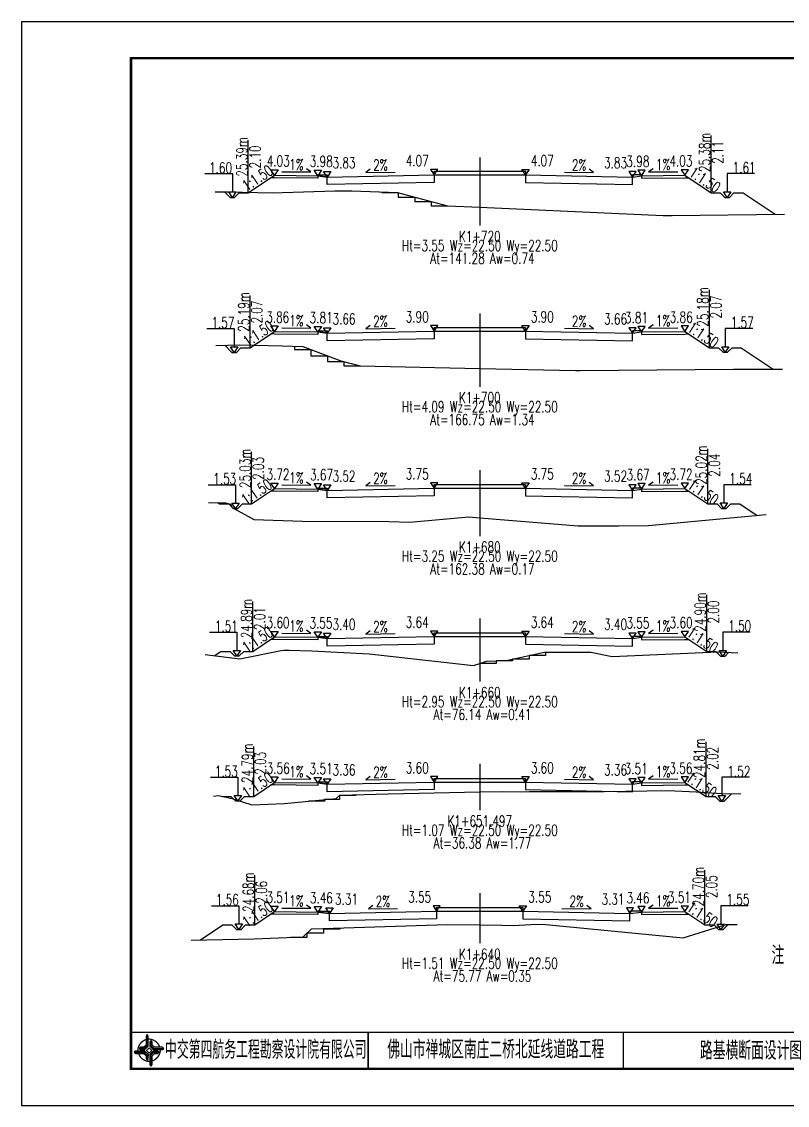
# Model space of a CAD drawing. Header units: inches. Extents: x 421 to 4881, y 2205 to 2769.
# Drawn here: x 2946.1 to 3156, y 2205.2 to 2502.2 of the extents above; entities that cross this region are included whole.
import ezdxf
from ezdxf.enums import TextEntityAlignment as Align

# ---------------------------------------------------------------- set-up
doc = ezdxf.new("R2010")
doc.units = ezdxf.units.IN
for name, color, linetype in [('dmx', 2, 'Continuous'), ('fengd', 3, 'Continuous'), ('lc', 3, 'Continuous'), ('shuju', 3, 'Continuous'), ('sjx', 1, 'Continuous'), ('zhix', 4, 'ByLayer'), ('右标高', 3, 'Continuous'), ('右标高1', 3, 'Continuous'), ('图框', 7, 'Continuous'), ('左标高', 3, 'Continuous'), ('左标高1', 3, 'Continuous'), ('阶梯', 4, 'Continuous'), ('附加板块标注A', 3, 'Continuous')]:
    doc.layers.add(name, color=color, linetype=linetype)
doc.styles.get("Standard").update_dxf_attribs({"font": 'simplex1.shx', "width": 0.7, "bigfont": 'hztxt.shx'})

# ---------------------------------------------------------------- blocks, each defined once
blk = doc.blocks.new('tb')
at = {"lineweight": -3}
h = blk.add_hatch(color=256, dxfattribs=at)
h.paths.add_polyline_path([(-1.23, -0.13), (-3.78, -0.14), (-4.14, -0.41), (-1.4, -0.44), (-0.56, -1.24), (-0.54, -2.62), (-0.27, -2.2), (-0.26, -1.06)])
h.paths.add_polyline_path([(0.13, -1.08), (0.14, -3.86), (0.41, -4.26), (0.44, -1.24), (1.25, -0.43), (2.66, -0.43), (2.26, -0.16), (1.07, -0.15)])
h.paths.add_polyline_path([(1.08, 0.3), (3.62, 0.3), (4.02, 0.56), (1.25, 0.57), (0.43, 1.39), (0.43, 2.8), (0.16, 2.41), (0.15, 1.24)])
h.paths.add_polyline_path([(-0.28, 1.21), (-0.28, 3.99), (-0.56, 4.39), (-0.57, 1.41), (-1.38, 0.6), (-2.74, 0.56), (-2.33, 0.3), (-1.2, 0.29)])
for p, q in [((-0.56, 4.39), (-0.57, 1.41)), ((-1.38, 0.6), (-2.74, 0.56)), ((-0.57, 1.41), (-1.38, 0.6)), ((0.43, 2.8), (0.43, 1.39)), ((0.43, 1.39), (1.25, 0.57)), ((1.25, 0.57), (4.02, 0.56)), ((-4.14, -0.41), (-1.4, -0.44)), ((-1.4, -0.44), (-0.56, -1.24)), ((-0.56, -1.24), (-0.54, -2.62)), ((0.41, -4.26), (0.44, -1.24)), ((0.44, -1.24), (1.25, -0.43)), ((1.25, -0.43), (2.66, -0.43))]:
    blk.add_line(p, q, dxfattribs=at)
at = {"lineweight": -3, "const_width": 0.35, "flags": 128}
for points in [[(-0.9, 3.02, 0.324167), (-3.16, -0.14)], [(2.88, 0.92, 0.324403), (-0.24, 3.15)], [(0.75, -2.86, 0.325418), (3.02, 0.26)], [(-2.98, -0.76, 0.322976), (0.14, -2.98)]]:
    blk.add_lwpolyline(points, format="xyb", dxfattribs=at)
at = {"lineweight": -3, "flags": 128}
for points in [[(-0.9, 3.99), (-0.9, 1.58), (-1.53, 0.91), (-2.34, 0.91), (-2.74, 0.56), (-2.33, 0.3), (-1.2, 0.29), (-0.28, 1.21), (-0.28, 3.99), (-0.56, 4.39)], [(-0.04, 0.77), (0.68, 0.04), (-0.04, -0.69), (-0.77, 0.05)], [(3.62, 0.92), (1.43, 0.92), (0.77, 1.54), (0.77, 2.38), (0.43, 2.8), (0.16, 2.41), (0.15, 1.24), (1.08, 0.3), (3.62, 0.3), (4.02, 0.56)], [(-3.73, -0.76), (-1.54, -0.76), (-0.89, -1.39), (-0.89, -2.21), (-0.54, -2.62), (-0.27, -2.2), (-0.26, -1.06), (-1.23, -0.13), (-3.78, -0.14), (-4.14, -0.41)], [(0.75, -3.85), (0.75, -1.43), (1.4, -0.78), (2.26, -0.78), (2.66, -0.43), (2.26, -0.16), (1.07, -0.15), (0.13, -1.08), (0.14, -3.86), (0.41, -4.26)]]:
    blk.add_lwpolyline(points, close=True, dxfattribs=at)
blk = doc.blocks.new('123')
blk.add_lwpolyline([(162.39, 2636.47), (162.39, 2933.47), (-257.61, 2933.47), (-257.61, 2636.47)], close=True)

msp = doc.modelspace()

# ---------------------------------------------------------------- linework, layer by layer
at = {"layer": 'dmx'}
for points in [[(2999.19, 2455.55), (3002.58, 2455.56), (3014.74, 2455.23), (3031.92, 2455.75), (3035.75, 2455.82), (3036.59, 2455.8), (3049.16, 2455.36), (3062.86, 2451.67), (3071.7, 2451.28), (3071.7, 2451.28), (3122.03, 2449.07), (3123.34, 2449.04), (3123.54, 2449.04), (3124.47, 2449.05), (3155.23, 2449.41)], [(2999.29, 2413.4), (3005.87, 2413.54), (3017.51, 2413.3), (3023.18, 2413.13), (3033.61, 2409.22), (3038.92, 2407.81), (3071.7, 2407.11), (3071.7, 2407.11), (3097.95, 2406.55), (3099.2, 2406.53), (3141.25, 2406.88), (3154.66, 2406.96)], [(2997.32, 2370.35), (3001.95, 2370.31), (3003.35, 2369.9), (3003.78, 2368.99), (3009.77, 2365.68), (3023.06, 2365.28), (3046.77, 2365.19), (3052.54, 2364.97), (3068.67, 2366.4), (3071.7, 2366.16), (3071.7, 2366.16), (3098.7, 2364), (3109.8, 2363.97), (3117.92, 2364.04), (3150.27, 2367.04)], [(2996.41, 2328.67), (3005.92, 2327.5), (3017.22, 2329.83), (3017.97, 2329.9), (3019.35, 2329.87), (3025.62, 2329.73), (3041.39, 2328.88), (3043.04, 2328.71), (3069.94, 2325.68), (3071.7, 2326.27), (3071.7, 2326.27), (3073.59, 2326.89), (3078.9, 2327.06), (3089.49, 2329.31), (3102.19, 2329.36), (3107.96, 2328.14), (3137, 2329.45), (3142.48, 2329.21)], [(2998.67, 2289.93), (3000.09, 2290.04), (3003.79, 2289.29), (3009.22, 2287.54), (3018.16, 2287.88), (3032.34, 2289.26), (3033.34, 2290.17), (3046.61, 2290.56), (3071.7, 2291.05), (3071.7, 2291.05), (3077.98, 2291.18), (3082.81, 2291.11), (3085.31, 2291.13), (3105.82, 2291.21), (3111.77, 2291.25), (3123.26, 2291.43), (3131.01, 2291.04), (3138.1, 2290.61), (3143.25, 2290.53)], [(2992.59, 2250.46), (3009.77, 2250.82), (3023.32, 2251.32), (3025.59, 2253.55), (3028.8, 2253.65), (3062.73, 2254.7), (3071.7, 2254.58), (3071.7, 2254.58), (3077.76, 2254.49), (3080.86, 2254.44), (3085.72, 2254.69), (3088.86, 2254.83), (3127.46, 2251.09), (3136.24, 2253.78), (3139.22, 2254.68), (3142.3, 2254.74)]]:
    msp.add_lwpolyline(points, dxfattribs=at)
at = {"layer": 'fengd'}
for points in [[(3027.33, 2459.94), (3027.33, 2460.19), (3029.83, 2460.19), (3029.83, 2459.57)], [(3059.2, 2460.16), (3059.2, 2461.16), (3071.7, 2461.16), (3071.7, 2461.16), (3084.2, 2461.16), (3084.2, 2460.16)], [(3116.08, 2459.94), (3116.08, 2460.19), (3113.58, 2460.19), (3113.58, 2459.57)], [(3059.2, 2417.34), (3059.2, 2418.34), (3071.7, 2418.34), (3071.7, 2418.34), (3084.2, 2418.34), (3084.2, 2417.34)], [(3027.33, 2417.13), (3027.33, 2417.38), (3029.83, 2417.38), (3029.83, 2416.76)], [(3116.08, 2417.13), (3116.08, 2417.38), (3113.58, 2417.38), (3113.58, 2416.76)], [(3027.33, 2374.07), (3027.33, 2374.32), (3029.83, 2374.32), (3029.83, 2373.69)], [(3059.2, 2374.28), (3059.2, 2375.28), (3071.7, 2375.28), (3071.7, 2375.28), (3084.2, 2375.28), (3084.2, 2374.28)], [(3116.08, 2374.07), (3116.08, 2374.32), (3113.58, 2374.32), (3113.58, 2373.69)], [(3059.2, 2333.65), (3059.2, 2334.65), (3071.7, 2334.65), (3071.7, 2334.65), (3084.2, 2334.65), (3084.2, 2333.65)], [(3027.33, 2333.44), (3027.33, 2333.69), (3029.83, 2333.69), (3029.83, 2333.06)], [(3116.08, 2333.44), (3116.08, 2333.69), (3113.58, 2333.69), (3113.58, 2333.06)], [(3027.33, 2293.53), (3027.33, 2293.78), (3029.83, 2293.78), (3029.83, 2293.15)], [(3059.2, 2293.74), (3059.2, 2294.74), (3071.7, 2294.74), (3071.7, 2294.74), (3084.2, 2294.74), (3084.2, 2293.74)], [(3116.08, 2293.53), (3116.08, 2293.78), (3113.58, 2293.78), (3113.58, 2293.15)], [(3027.33, 2258.13), (3027.33, 2258.38), (3030.51, 2258.38), (3030.51, 2257.76)], [(3059.88, 2258.34), (3059.88, 2259.34), (3071.7, 2259.34), (3071.7, 2259.34), (3083.52, 2259.34), (3083.52, 2258.34)], [(3116.08, 2258.13), (3116.08, 2258.38), (3112.89, 2258.38), (3112.89, 2257.76)]]:
    msp.add_lwpolyline(points, dxfattribs=at)
at = {"layer": 'lc'}
for points in [[(3059.2, 2460.16), (3059.2, 2458.08), (3029.83, 2457.49), (3029.83, 2459.57), (3027.33, 2459.94), (3027.33, 2459.24), (3015.45, 2459.36), (3014.42, 2459.37)], [(3084.2, 2460.16), (3084.2, 2458.08), (3113.58, 2457.49), (3113.58, 2459.57), (3116.08, 2459.94), (3116.08, 2459.24), (3127.95, 2459.36), (3128.98, 2459.37)], [(3059.2, 2417.34), (3059.2, 2415.27), (3029.83, 2414.68), (3029.83, 2416.76), (3027.33, 2417.13), (3027.33, 2416.43), (3015.45, 2416.55), (3014.42, 2416.56)], [(3084.2, 2417.34), (3084.2, 2415.27), (3113.58, 2414.68), (3113.58, 2416.76), (3116.08, 2417.13), (3116.08, 2416.43), (3127.95, 2416.55), (3128.98, 2416.56)], [(3059.2, 2374.28), (3059.2, 2372.21), (3029.83, 2371.62), (3029.83, 2373.69), (3027.33, 2374.07), (3027.33, 2373.37), (3015.45, 2373.49), (3014.42, 2373.5)], [(3084.2, 2374.28), (3084.2, 2372.21), (3113.58, 2371.62), (3113.58, 2373.69), (3116.08, 2374.07), (3116.08, 2373.37), (3127.95, 2373.49), (3128.98, 2373.5)], [(3059.2, 2333.65), (3059.2, 2331.57), (3029.83, 2330.99), (3029.83, 2333.06), (3027.33, 2333.44), (3027.33, 2332.74), (3015.45, 2332.85), (3014.42, 2332.87)], [(3084.2, 2333.65), (3084.2, 2331.57), (3113.58, 2330.99), (3113.58, 2333.06), (3116.08, 2333.44), (3116.08, 2332.74), (3127.95, 2332.85), (3128.98, 2332.87)], [(3059.2, 2293.74), (3059.2, 2291.67), (3029.83, 2291.08), (3029.83, 2293.15), (3027.33, 2293.53), (3027.33, 2292.83), (3015.45, 2292.95), (3014.42, 2292.96)], [(3084.2, 2293.74), (3084.2, 2291.67), (3113.58, 2291.08), (3113.58, 2293.15), (3116.08, 2293.53), (3116.08, 2292.83), (3127.95, 2292.95), (3128.98, 2292.96)], [(3059.88, 2258.34), (3059.88, 2256.27), (3030.51, 2255.68), (3030.51, 2257.76), (3027.33, 2258.13), (3027.33, 2257.43), (3015.45, 2257.55), (3014.42, 2257.56)], [(3083.52, 2258.34), (3083.52, 2256.27), (3112.89, 2255.68), (3112.89, 2257.76), (3116.08, 2258.13), (3116.08, 2257.43), (3127.95, 2257.55), (3128.98, 2257.56)]]:
    msp.add_lwpolyline(points, dxfattribs=at)
at = {"layer": 'shuju'}
for p, q in [((3008.24, 2455.25), (3008.24, 2469.7)), ((3135.15, 2455.26), (3135.15, 2470.96)), ((3008.73, 2412.77), (3008.73, 2427.1)), ((3134.65, 2412.78), (3134.65, 2428.63)), ((3134.25, 2369.99), (3134.25, 2385.1)), ((3009.12, 2369.97), (3009.12, 2384.25)), ((3133.96, 2329.55), (3133.96, 2345.08)), ((3009.49, 2329.58), (3009.49, 2343.22)), ((3133.73, 2289.8), (3133.73, 2304.81)), ((3009.71, 2289.82), (3009.71, 2303.52)), ((3133.45, 2254.58), (3133.45, 2269.65)), ((3009.99, 2254.61), (3009.99, 2268.27))]:
    msp.add_line(p, q, dxfattribs=at)
for points in [[(2996.36, 2460.5), (3003.86, 2460.5), (3003.86, 2455.5)], [(3017.4, 2461.04), (3025.4, 2460.96), (3024.19, 2461.86)], [(3041.69, 2461.69), (3040.49, 2460.78), (3048.49, 2460.94)], [(3094.91, 2460.94), (3102.91, 2460.78), (3101.71, 2461.69)], [(3119.21, 2461.86), (3118, 2460.96), (3126, 2461.04)], [(3147.02, 2460.51), (3139.52, 2460.51), (3139.52, 2455.51)], [(2996.85, 2418.02), (3004.35, 2418.02), (3004.35, 2413.02)], [(3017.4, 2418.23), (3025.4, 2418.15), (3024.19, 2419.04)], [(3041.69, 2418.88), (3040.49, 2417.97), (3048.49, 2418.13)], [(3094.91, 2418.13), (3102.91, 2417.97), (3101.71, 2418.88)], [(3119.21, 2419.04), (3118, 2418.15), (3126, 2418.23)], [(3146.53, 2418.03), (3139.03, 2418.03), (3139.03, 2413.03)], [(2997.24, 2375.22), (3004.74, 2375.22), (3004.74, 2370.22)], [(3017.4, 2375.17), (3025.4, 2375.09), (3024.19, 2375.98)], [(3041.69, 2375.81), (3040.49, 2374.91), (3048.49, 2375.07)], [(3094.91, 2375.07), (3102.91, 2374.91), (3101.71, 2375.81)], [(3119.21, 2375.98), (3118, 2375.09), (3126, 2375.17)], [(3146.13, 2375.24), (3138.63, 2375.24), (3138.63, 2370.24)], [(2997.61, 2334.83), (3005.11, 2334.83), (3005.11, 2329.83)], [(3017.4, 2334.54), (3025.4, 2334.46), (3024.19, 2335.35)], [(3041.69, 2335.18), (3040.49, 2334.27), (3048.49, 2334.43)], [(3094.91, 2334.43), (3102.91, 2334.27), (3101.71, 2335.18)], [(3119.21, 2335.35), (3118, 2334.46), (3126, 2334.54)], [(3145.83, 2334.8), (3138.33, 2334.8), (3138.33, 2329.8)], [(2997.84, 2295.07), (3005.34, 2295.07), (3005.34, 2290.07)], [(3017.4, 2294.63), (3025.4, 2294.55), (3024.19, 2295.44)], [(3041.69, 2295.27), (3040.49, 2294.37), (3048.49, 2294.53)], [(3094.91, 2294.53), (3102.91, 2294.37), (3101.71, 2295.27)], [(3119.21, 2295.44), (3118, 2294.55), (3126, 2294.63)], [(3145.6, 2295.05), (3138.1, 2295.05), (3138.1, 2290.05)], [(2998.12, 2259.86), (3005.62, 2259.86), (3005.62, 2254.86)], [(3017.4, 2259.23), (3025.4, 2259.15), (3024.19, 2260.04)], [(3042.37, 2259.88), (3041.18, 2258.97), (3049.18, 2259.13)], [(3094.23, 2259.13), (3102.22, 2258.97), (3101.03, 2259.88)], [(3119.21, 2260.04), (3118, 2259.15), (3126, 2259.23)], [(3145.32, 2259.83), (3137.82, 2259.83), (3137.82, 2254.83)]]:
    msp.add_lwpolyline(points, dxfattribs=at)
for points in [[(3002.86, 2455.5), (3004.86, 2455.5), (3003.86, 2454)], [(3138.52, 2455.51), (3140.52, 2455.51), (3139.52, 2454.01)], [(3003.35, 2413.02), (3005.35, 2413.02), (3004.35, 2411.52)], [(3138.03, 2413.03), (3140.03, 2413.03), (3139.03, 2411.53)], [(3003.74, 2370.22), (3005.74, 2370.22), (3004.74, 2368.72)], [(3137.63, 2370.24), (3139.63, 2370.24), (3138.63, 2368.74)], [(3004.11, 2329.83), (3006.11, 2329.83), (3005.11, 2328.33)], [(3137.33, 2329.8), (3139.33, 2329.8), (3138.33, 2328.3)], [(3004.34, 2290.07), (3006.34, 2290.07), (3005.34, 2288.57)], [(3137.1, 2290.05), (3139.1, 2290.05), (3138.1, 2288.55)], [(3004.62, 2254.86), (3006.62, 2254.86), (3005.62, 2253.36)], [(3136.82, 2254.83), (3138.82, 2254.83), (3137.82, 2253.33)]]:
    msp.add_lwpolyline(points, close=True, dxfattribs=at)
at = {"layer": 'sjx'}
for points in [[(3001.69, 2455.55), (3003.24, 2454), (3004.49, 2454), (3005.74, 2455.25), (3008.24, 2455.25), (3008.24, 2455.25), (3015.45, 2460.06), (3015.45, 2460.06), (3027.33, 2459.94), (3029.83, 2459.57), (3029.83, 2459.57), (3029.83, 2459.57), (3059.2, 2460.16), (3071.7, 2460.16), (3084.2, 2460.16), (3113.58, 2459.57), (3113.58, 2459.57), (3113.58, 2459.57), (3116.08, 2459.94), (3127.95, 2460.06), (3127.95, 2460.06), (3135.15, 2455.26), (3135.15, 2455.26), (3137.65, 2455.26), (3138.9, 2454.01), (3140.15, 2454.01), (3141.4, 2455.26), (3143.9, 2455.26), (3152.73, 2449.38)], [(3001.79, 2413.46), (3003.73, 2411.52), (3004.98, 2411.52), (3006.23, 2412.77), (3008.73, 2412.77), (3008.73, 2412.77), (3015.45, 2417.25), (3015.45, 2417.25), (3027.33, 2417.13), (3029.83, 2416.76), (3029.83, 2416.76), (3029.83, 2416.76), (3059.2, 2417.34), (3071.7, 2417.34), (3084.2, 2417.34), (3113.58, 2416.76), (3113.58, 2416.76), (3113.58, 2416.76), (3116.08, 2417.13), (3127.95, 2417.25), (3127.95, 2417.25), (3134.65, 2412.78), (3134.65, 2412.78), (3137.15, 2412.78), (3138.4, 2411.53), (3139.65, 2411.53), (3140.9, 2412.78), (3143.4, 2412.78), (3152.16, 2406.94)], [(2999.82, 2370.33), (3000.37, 2369.97), (3002.87, 2369.97), (3004.12, 2368.72), (3005.37, 2368.72), (3006.62, 2369.97), (3009.12, 2369.97), (3009.12, 2369.97), (3015.45, 2374.19), (3015.45, 2374.19), (3027.33, 2374.07), (3029.83, 2373.69), (3029.83, 2373.69), (3029.83, 2373.69), (3059.2, 2374.28), (3071.7, 2374.28), (3084.2, 2374.28), (3113.58, 2373.69), (3113.58, 2373.69), (3113.58, 2373.69), (3116.08, 2374.07), (3127.95, 2374.19), (3127.95, 2374.19), (3134.25, 2369.99), (3134.25, 2369.99), (3136.75, 2369.99), (3138, 2368.74), (3139.25, 2368.74), (3140.5, 2369.99), (3143, 2369.99), (3147.77, 2366.81)], [(2998.91, 2328.36), (3000.74, 2329.58), (3003.24, 2329.58), (3004.49, 2328.33), (3005.74, 2328.33), (3006.99, 2329.58), (3009.49, 2329.58), (3009.49, 2329.58), (3015.45, 2333.55), (3015.45, 2333.55), (3027.33, 2333.44), (3029.83, 2333.06), (3029.83, 2333.06), (3029.83, 2333.06), (3059.2, 2333.65), (3071.7, 2333.65), (3084.2, 2333.65), (3113.58, 2333.06), (3113.58, 2333.06), (3113.58, 2333.06), (3116.08, 2333.44), (3127.95, 2333.55), (3127.95, 2333.55), (3133.96, 2329.55), (3133.96, 2329.55), (3136.46, 2329.55), (3137.71, 2328.3), (3138.96, 2328.3), (3139.98, 2329.32)], [(3001.17, 2289.82), (3003.46, 2289.82), (3004.71, 2288.57), (3005.96, 2288.57), (3007.21, 2289.82), (3009.71, 2289.82), (3009.71, 2289.82), (3015.45, 2293.65), (3015.45, 2293.65), (3027.33, 2293.53), (3029.83, 2293.15), (3029.83, 2293.15), (3029.83, 2293.15), (3059.2, 2293.74), (3071.7, 2293.74), (3084.2, 2293.74), (3113.58, 2293.15), (3113.58, 2293.15), (3113.58, 2293.15), (3116.08, 2293.53), (3127.95, 2293.65), (3127.95, 2293.65), (3133.73, 2289.8), (3133.73, 2289.8), (3136.23, 2289.8), (3137.48, 2288.55), (3138.73, 2288.55), (3140.75, 2290.57)], [(2995.09, 2250.51), (3001.24, 2254.61), (3003.74, 2254.61), (3004.99, 2253.36), (3006.24, 2253.36), (3007.49, 2254.61), (3009.99, 2254.61), (3009.99, 2254.61), (3015.45, 2258.25), (3015.45, 2258.25), (3027.33, 2258.13), (3030.51, 2257.76), (3030.51, 2257.76), (3030.51, 2257.76), (3059.88, 2258.34), (3071.7, 2258.34), (3083.52, 2258.34), (3112.89, 2257.76), (3112.89, 2257.76), (3112.89, 2257.76), (3116.08, 2258.13), (3127.95, 2258.25), (3127.95, 2258.25), (3133.45, 2254.58), (3133.45, 2254.58), (3135.95, 2254.58), (3137.2, 2253.33), (3138.45, 2253.33), (3139.8, 2254.69)]]:
    msp.add_lwpolyline(points, dxfattribs=at)
at = {"layer": 'zhix'}
for p, q in [((3071.7, 2464.91), (3071.7, 2446.28)), ((3071.7, 2422.19), (3071.7, 2402.11)), ((3071.7, 2379.2), (3071.7, 2361.16)), ((3071.7, 2338.62), (3071.7, 2321.27)), ((3071.7, 2298.72), (3071.7, 2286.05)), ((3071.7, 2263.34), (3071.7, 2249.58))]:
    msp.add_line(p, q, dxfattribs=at)
at = {"layer": '右标高'}
for points in [[(3060.2, 2461.66), (3058.2, 2461.66), (3059.2, 2460.16)], [(3060.2, 2418.84), (3058.2, 2418.84), (3059.2, 2417.34)], [(3060.2, 2375.78), (3058.2, 2375.78), (3059.2, 2374.28)], [(3060.2, 2335.15), (3058.2, 2335.15), (3059.2, 2333.65)], [(3060.2, 2295.24), (3058.2, 2295.24), (3059.2, 2293.74)], [(3060.88, 2259.84), (3058.88, 2259.84), (3059.88, 2258.34)]]:
    msp.add_lwpolyline(points, close=True, dxfattribs=at)
at = {"layer": '右标高1'}
for points in [[(3028.83, 2461.07), (3030.83, 2461.07), (3029.83, 2459.57)], [(3028.83, 2418.26), (3030.83, 2418.26), (3029.83, 2416.76)], [(3028.83, 2375.19), (3030.83, 2375.19), (3029.83, 2373.69)], [(3028.83, 2334.56), (3030.83, 2334.56), (3029.83, 2333.06)], [(3028.83, 2294.65), (3030.83, 2294.65), (3029.83, 2293.15)], [(3029.51, 2259.26), (3031.51, 2259.26), (3030.51, 2257.76)]]:
    msp.add_lwpolyline(points, close=True, dxfattribs=at)
at = {"layer": '图框'}
for points, const_width in [([(3356.09, 2492.15), (2976.09, 2492.15), (2976.09, 2215.15), (3356.09, 2215.15), (3356.09, 2492.15)], 0.7), ([(2976.09, 2225.15), (3356.09, 2225.15)], 0.4), ([(3041.09, 2225.15), (3041.09, 2215.15)], 0.4), ([(3111.09, 2215.15), (3111.09, 2225.15)], 0.4)]:
    msp.add_lwpolyline(points, dxfattribs=dict(at, const_width=const_width))
at = {"layer": '左标高'}
for points in [[(3083.2, 2461.66), (3085.2, 2461.66), (3084.2, 2460.16)], [(3083.2, 2418.84), (3085.2, 2418.84), (3084.2, 2417.34)], [(3083.2, 2375.78), (3085.2, 2375.78), (3084.2, 2374.28)], [(3083.2, 2335.15), (3085.2, 2335.15), (3084.2, 2333.65)], [(3083.2, 2295.24), (3085.2, 2295.24), (3084.2, 2293.74)], [(3082.52, 2259.84), (3084.52, 2259.84), (3083.52, 2258.34)]]:
    msp.add_lwpolyline(points, close=True, dxfattribs=at)
at = {"layer": '左标高1'}
for points in [[(3114.58, 2461.07), (3112.58, 2461.07), (3113.58, 2459.57)], [(3114.58, 2418.26), (3112.58, 2418.26), (3113.58, 2416.76)], [(3114.58, 2375.19), (3112.58, 2375.19), (3113.58, 2373.69)], [(3114.58, 2334.56), (3112.58, 2334.56), (3113.58, 2333.06)], [(3114.58, 2294.65), (3112.58, 2294.65), (3113.58, 2293.15)], [(3113.89, 2259.26), (3111.89, 2259.26), (3112.89, 2257.76)]]:
    msp.add_lwpolyline(points, close=True, dxfattribs=at)
at = {"layer": '阶梯'}
for points in [[(3044.86, 2455.51), (3044.86, 2455.31), (3049.36, 2455.31), (3049.36, 2454.09), (3053.86, 2454.09), (3053.86, 2452.88), (3058.36, 2452.88), (3058.36, 2451.67), (3062.86, 2451.67)], [(3020.92, 2413.2), (3020.92, 2412.29), (3025.42, 2412.29), (3025.42, 2410.61), (3029.92, 2410.61), (3029.92, 2409.01), (3034.42, 2409.01), (3034.42, 2407.81), (3038.92, 2407.81)], [(3089.7, 2329.31), (3089.7, 2328.4), (3085.2, 2328.4), (3085.2, 2327.44), (3080.7, 2327.44), (3080.7, 2326.98), (3076.2, 2326.98), (3076.2, 2326.27), (3071.7, 2326.27)], [(3037.71, 2290.3), (3037.71, 2290.06), (3033.21, 2290.06), (3033.21, 2288.95), (3029.09, 2288.95), (3029.09, 2288.53), (3024.77, 2288.53)], [(3033.32, 2253.79), (3033.32, 2253.41), (3028.82, 2253.41), (3028.82, 2252.3), (3024.32, 2252.3), (3024.32, 2251.19), (3019.81, 2251.19)]]:
    msp.add_lwpolyline(points, dxfattribs=at)
at = {"layer": '附加板块标注A'}
for points in [[(3014.45, 2461.56), (3016.45, 2461.56), (3015.45, 2460.06)], [(3026.33, 2461.44), (3028.33, 2461.44), (3027.33, 2459.94)], [(3117.08, 2461.44), (3115.08, 2461.44), (3116.08, 2459.94)], [(3128.95, 2461.56), (3126.95, 2461.56), (3127.95, 2460.06)], [(3014.45, 2418.75), (3016.45, 2418.75), (3015.45, 2417.25)], [(3026.33, 2418.63), (3028.33, 2418.63), (3027.33, 2417.13)], [(3117.08, 2418.63), (3115.08, 2418.63), (3116.08, 2417.13)], [(3128.95, 2418.75), (3126.95, 2418.75), (3127.95, 2417.25)], [(3014.45, 2375.69), (3016.45, 2375.69), (3015.45, 2374.19)], [(3026.33, 2375.57), (3028.33, 2375.57), (3027.33, 2374.07)], [(3117.08, 2375.57), (3115.08, 2375.57), (3116.08, 2374.07)], [(3128.95, 2375.69), (3126.95, 2375.69), (3127.95, 2374.19)], [(3014.45, 2335.05), (3016.45, 2335.05), (3015.45, 2333.55)], [(3026.33, 2334.94), (3028.33, 2334.94), (3027.33, 2333.44)], [(3117.08, 2334.94), (3115.08, 2334.94), (3116.08, 2333.44)], [(3128.95, 2335.05), (3126.95, 2335.05), (3127.95, 2333.55)], [(3014.45, 2295.15), (3016.45, 2295.15), (3015.45, 2293.65)], [(3026.33, 2295.03), (3028.33, 2295.03), (3027.33, 2293.53)], [(3117.08, 2295.03), (3115.08, 2295.03), (3116.08, 2293.53)], [(3128.95, 2295.15), (3126.95, 2295.15), (3127.95, 2293.65)], [(3014.45, 2259.75), (3016.45, 2259.75), (3015.45, 2258.25)], [(3026.33, 2259.63), (3028.33, 2259.63), (3027.33, 2258.13)], [(3117.08, 2259.63), (3115.08, 2259.63), (3116.08, 2258.13)], [(3128.95, 2259.75), (3126.95, 2259.75), (3127.95, 2258.25)]]:
    msp.add_lwpolyline(points, close=True, dxfattribs=at)

# ---------------------------------------------------------------- block references
msp.add_blockref('123', (3203.7, -431.32))
at = {"layer": '图框', "lineweight": -3}
msp.add_blockref('tb', (2981.09, 2220.16), dxfattribs=at)

# ---------------------------------------------------------------- texts
at = {"width": 0.7}
msp.add_attdef('路基横断面设计图', text='图 纸 名 称', height=5, dxfattribs=at).set_placement((3146.09, 2220.15), align=Align.MIDDLE_CENTER)
at = {"layer": 'shuju', "width": 0.7}
for s, rotation, p in [('25.38m', 90, (3133.35, 2466.32)), ('25.39m', 90, (3006.49, 2465.09)), ('2.11', 90, (3136.95, 2466.32)), ('2.10', 90, (3010.09, 2465.09)), ('1:1.50', 33.6901, (3010.73, 2459.32)), ('1%', 359.4271, (3021.42, 2463)), ('2%', 1.1458, (3044.45, 2462.86)), ('2%', 358.8542, (3098.95, 2462.86)), ('1%', 0.5729, (3121.98, 2463)), ('1:1.50', 326.3099, (3133.44, 2458.81)), ('25.19m', 90, (3006.98, 2422.57)), ('25.18m', 90, (3132.85, 2423.94)), ('2.07', 90, (3136.45, 2423.94)), ('2.07', 90, (3010.58, 2422.57)), ('1%', 359.4271, (3021.42, 2420.19)), ('2%', 1.1458, (3044.45, 2420.05)), ('2%', 358.8542, (3098.95, 2420.05)), ('1%', 0.5729, (3121.98, 2420.19)), ('1:1.50', 33.6901, (3010.98, 2416.67)), ('1:1.50', 326.3099, (3132.97, 2416.31)), ('25.02m', 90, (3132.45, 2380.6)), ('25.03m', 90, (3007.37, 2379.71)), ('2.03', 90, (3010.97, 2379.71)), ('2.04', 90, (3136.05, 2380.6)), ('1:1.50', 33.6901, (3010.47, 2373.27)), ('1%', 359.4271, (3021.42, 2377.13)), ('2%', 1.1458, (3044.45, 2376.99)), ('2%', 358.8542, (3098.95, 2376.99)), ('1%', 0.5729, (3121.98, 2377.13)), ('1:1.50', 326.3099, (3132.97, 2373.24)), ('24.89m', 90, (3007.74, 2338.56)), ('24.90m', 90, (3132.16, 2340.34)), ('2.01', 90, (3011.34, 2338.56)), ('2.00', 90, (3135.76, 2340.34)), ('1%', 359.4271, (3021.42, 2336.5)), ('2%', 1.1458, (3044.45, 2336.35)), ('2%', 358.8542, (3098.95, 2336.35)), ('1%', 0.5729, (3121.98, 2336.5)), ('1:1.50', 33.6901, (3010.72, 2332.8)), ('1:1.50', 326.3099, (3132.8, 2332.73)), ('24.81m', 90, (3131.93, 2300.27)), ('24.79m', 90, (3007.96, 2298.89)), ('2.03', 90, (3011.56, 2298.89)), ('2.02', 90, (3135.53, 2300.27)), ('1:1.50', 33.6901, (3010.76, 2292.92)), ('1%', 359.4271, (3021.42, 2296.59)), ('2%', 1.1458, (3044.45, 2296.45)), ('2%', 358.8542, (3098.95, 2296.45)), ('1%', 0.5729, (3121.98, 2296.59)), ('1:1.50', 326.3099, (3132.51, 2293.01)), ('24.70m', 90, (3131.65, 2265.07)), ('24.68m', 90, (3008.24, 2263.55)), ('2.06', 90, (3011.84, 2263.55)), ('2.05', 90, (3135.25, 2265.07)), ('1:1.50', 33.6901, (3010.76, 2257.53)), ('1%', 359.4271, (3021.42, 2261.19)), ('2%', 1.1458, (3045.14, 2261.05)), ('2%', 358.8542, (3098.26, 2261.05)), ('1%', 0.5729, (3121.98, 2261.19)), ('1:1.50', 326.3099, (3132.73, 2257.47))]:
    msp.add_text(s, height=3, rotation=rotation, dxfattribs=at).set_placement(p, align=Align.MIDDLE)
for s, p in [('1.60', (2997.48, 2460.6)), ('1.61', (3141.02, 2460.65)), ('1.57', (2998.13, 2418.16)), ('1.57', (3140.53, 2418.22)), ('1.53', (2998.62, 2375.38)), ('1.54', (3140.13, 2375.41)), ('1.51', (2999.07, 2334.96)), ('1.50', (3139.83, 2335.02)), ('1.53', (2999.05, 2295.16)), ('1.52', (3139.6, 2295.14)), ('1.56', (2999.34, 2260)), ('1.55', (3139.32, 2260.07))]:
    msp.add_text(s, height=3, dxfattribs=at).set_placement(p)
for s, p in [('K1+720', (3071.7, 2443.28)), ('Ht=3.55 Wz=22.50 Wy=22.50', (3071.7, 2440.28)), (' At=141.28 Aw=0.74', (3071.7, 2437.28)), ('K1+700', (3071.7, 2399.11)), ('Ht=4.09 Wz=22.50 Wy=22.50', (3071.7, 2396.11)), (' At=166.75 Aw=1.34', (3071.7, 2393.11)), ('K1+680', (3071.7, 2358.16)), ('Ht=3.25 Wz=22.50 Wy=22.50', (3071.7, 2355.16)), (' At=162.38 Aw=0.17', (3071.7, 2352.16)), ('K1+660', (3071.7, 2318.27)), ('Ht=2.95 Wz=22.50 Wy=22.50', (3071.7, 2315.27)), (' At=76.14 Aw=0.41', (3071.7, 2312.27)), ('K1+651.497', (3071.7, 2283.05)), ('Ht=1.07 Wz=22.50 Wy=22.50', (3071.7, 2280.05)), (' At=36.38 Aw=1.77', (3071.7, 2277.05)), ('Ht=1.51 Wz=22.50 Wy=22.50', (3071.7, 2243.58)), ('K1+640', (3071.7, 2246.58)), (' At=75.77 Aw=0.35', (3071.7, 2240.58))]:
    msp.add_text(s, height=3, dxfattribs=at).set_placement(p, align=Align.MIDDLE)
at = {"layer": '右标高', "width": 0.7}
for s, p in [('4.07', (3057.7, 2461.66)), ('3.90', (3057.7, 2418.84)), ('3.75', (3057.7, 2375.78)), ('3.64', (3057.7, 2335.15)), ('3.60', (3057.7, 2295.24)), ('3.55', (3058.38, 2259.84))]:
    msp.add_text(s, height=3, dxfattribs=at).set_placement(p, align=Align.BOTTOM_RIGHT)
at = {"layer": '右标高1', "width": 0.7}
for s, p in [('3.83', (3031.33, 2461.07)), ('3.66', (3031.33, 2418.26)), ('3.52', (3031.33, 2375.19)), ('3.40', (3031.33, 2334.56)), ('3.36', (3031.33, 2294.65)), ('3.31', (3032.01, 2259.26))]:
    msp.add_text(s, height=3, dxfattribs=at).set_placement(p, align=Align.BOTTOM_LEFT)
at = {"layer": '图框', "width": 0.7}
msp.add_text('注', height=5, dxfattribs=at).set_placement((3151.7, 2243.78))
at = {"layer": '图框'}
for s, width, p in [('中交第四航务工程勘察设计院有限公司', 0.65, (3013.02, 2220.4)), ('佛山市禅城区南庄二桥北延线道路工程', 0.7, (3076.09, 2220.47))]:
    msp.add_text(s, height=5, dxfattribs=dict(at, width=width)).set_placement(p, align=Align.MIDDLE_CENTER)
at = {"layer": '左标高', "width": 0.7}
for s, p in [('4.07', (3085.7, 2461.66)), ('3.90', (3085.7, 2418.84)), ('3.75', (3085.7, 2375.78)), ('3.64', (3085.7, 2335.15)), ('3.60', (3085.7, 2295.24)), ('3.55', (3085.02, 2259.84))]:
    msp.add_text(s, height=3, dxfattribs=at).set_placement(p, align=Align.BOTTOM_LEFT)
at = {"layer": '左标高1', "width": 0.7}
for s, p in [('3.83', (3112.08, 2461.07)), ('3.66', (3112.08, 2418.26)), ('3.52', (3112.08, 2375.19)), ('3.40', (3112.08, 2334.56)), ('3.36', (3112.08, 2294.65)), ('3.31', (3111.39, 2259.26))]:
    msp.add_text(s, height=3, dxfattribs=at).set_placement(p, align=Align.BOTTOM_RIGHT)
at = {"layer": '附加板块标注A', "width": 0.7}
for s, p in [('4.03', (3013.3, 2461.56)), ('3.98', (3025.08, 2461.44)), ('3.86', (3013.15, 2418.75)), ('3.81', (3025.06, 2418.63)), ('3.72', (3013.24, 2375.69)), ('3.67', (3025.17, 2375.57)), ('3.60', (3013.25, 2335.05)), ('3.55', (3025.01, 2334.94)), ('3.56', (3013.28, 2295.15)), ('3.51', (3025.06, 2295.03)), ('3.51', (3013.22, 2259.75)), ('3.46', (3025.13, 2259.63))]:
    msp.add_text(s, height=3, dxfattribs=at).set_placement(p, align=Align.BOTTOM_LEFT)
for s, p in [('3.98', (3118.19, 2461.44)), ('4.03', (3130.01, 2461.56)), ('3.81', (3117.82, 2418.63)), ('3.86', (3130.08, 2418.75)), ('3.67', (3118.27, 2375.57)), ('3.72', (3130.06, 2375.69)), ('3.55', (3118.21, 2334.94)), ('3.60', (3130.06, 2335.05)), ('3.51', (3117.74, 2295.03)), ('3.56', (3129.99, 2295.15)), ('3.46', (3118.21, 2259.63)), ('3.51', (3129.59, 2259.75))]:
    msp.add_text(s, height=3, dxfattribs=at).set_placement(p, align=Align.BOTTOM_RIGHT)

doc.saveas('drawing.dxf')
